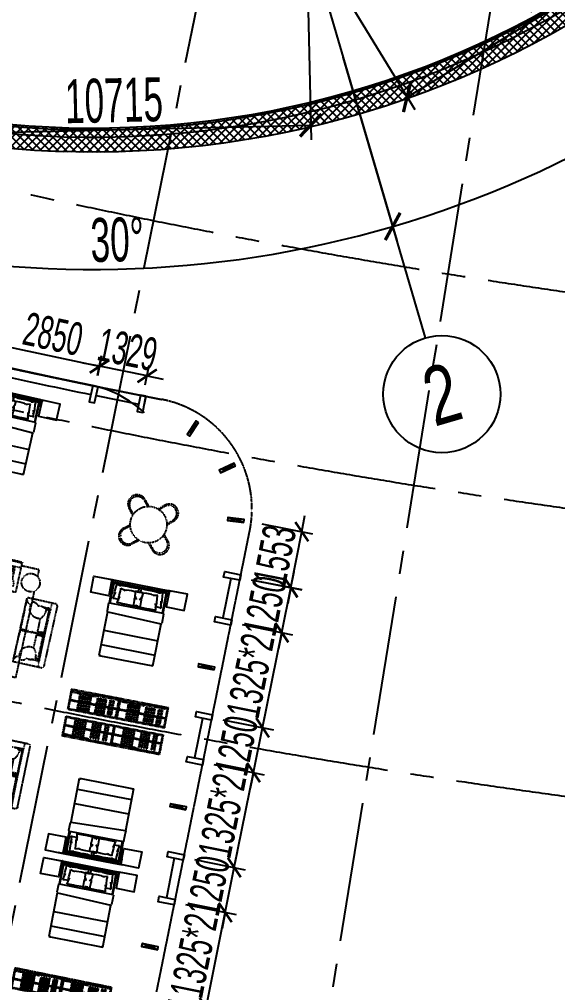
# Model space of a CAD drawing. Extents: x -668578 to 2331563, y -1202445 to 1620273.
# Drawn here: x 1114936 to 1129638, y 66347 to 92729 of the extents above; entities that cross this region are included whole.
import ezdxf
from ezdxf.enums import TextEntityAlignment as Align

# ---------------------------------------------------------------- set-up
doc = ezdxf.new("R2010")
doc.units = 0
for name, pattern in [('CENTER2', [28.575, 19.05, -3.175, 3.175, -3.175]), ('DASH', [0.35, 0.25, -0.1]), ('XREF-ID.B3$0$DASH', [0.35, 0.25, -0.1])]:
    doc.linetypes.add(name, pattern=pattern)
doc.layers.get('0').update_dxf_attribs({"color": 8})
doc.layers.get('Defpoints').update_dxf_attribs({"color": 8})
for name, color, linetype in [('#填充层', 8, 'Continuous'), ('#幕墙线-平面', 8, 'Continuous'), ('#标注', 8, 'Continuous'), ('#轴线', 8, 'CENTER2'), ('A-AL', 8, 'Continuous'), ('A-WIND-FRAM', 8, 'Continuous'), ('外轮廓', 8, 'Continuous')]:
    doc.layers.add(name, color=color, linetype=linetype)
doc.layers.add('Def point', color=8, linetype='Continuous', plot=False)
doc.styles.add('JHZX', font='jrs.shx', dxfattribs={"width": 0.6, "bigfont": 'jhz.shx'})
doc.dimstyles.new('JZBZ-300', dxfattribs={"dimscale": 300, "dimtxt": 3, "dimasz": 1.5, "dimexe": 1, "dimexo": 1, "dimgap": 0.5, "dimtad": 1, "dimdec": 0, "dimdsep": 46, "dimtxsty": 'JHZX', "dimblk1": 'ARCHTICK', "dimblk2": 'ARCHTICK', "dimsah": 1, "dimcen": 0, "dimclrd": 1, "dimclre": 1, "dimclrt": 2, "dimazin": 2, "dimtfac": 1, "dimtdec": 0, "dimtix": 1, "dimtmove": 0, "dimatfit": 3, "dimfxl": 0, "dimtolj": 1, "dimlwd": -1, "dimlwe": -1, "dimarcsym": 0})
doc.dimstyles.new('JZBZ-400', dxfattribs={"dimscale": 400, "dimtxt": 3, "dimasz": 1.5, "dimexe": 1, "dimexo": 1, "dimgap": 0.5, "dimtad": 1, "dimdec": 0, "dimdsep": 46, "dimtxsty": 'JHZX', "dimblk1": 'ARCHTICK', "dimblk2": 'ARCHTICK', "dimsah": 1, "dimcen": 0, "dimclrd": 1, "dimclre": 1, "dimclrt": 2, "dimazin": 2, "dimtfac": 1, "dimtdec": 0, "dimtix": 1, "dimtmove": 0, "dimatfit": 3, "dimfxl": 0, "dimtolj": 1, "dimlwd": -1, "dimlwe": -1, "dimarcsym": 0})

# ---------------------------------------------------------------- blocks, each defined once
blk = doc.blocks.new('_ARCHTICK')
at = {"color": 0, "linetype": 'ByBlock', "const_width": 0.15}
blk.add_lwpolyline([(-0.5, -0.5), (0.5, 0.5)], dxfattribs=at)
blk = doc.blocks.new('*D2939')
at = {"layer": '#标注', "ltscale": 300, "transparency": 16777216}
for p, q in [((-1773, -1481), (-9342, -7863)), ((165914, -92056), (164727, -101884))]:
    blk.add_line(p, q, dxfattribs=at)
blk.add_arc((197092, 166179), 269610, 220.13382, 263.11563, dxfattribs=at)
at = {"layer": 'Defpoints', "color": 0, "ltscale": 300, "transparency": 16777216}
for p in [(197092, 166179), (-1467, -1224), (40380, -53208), (165962, -91659)]:
    blk.add_point(p, dxfattribs=at)
at = {"layer": '#标注', "ltscale": 300, "transparency": 16777216, "xscale": 600, "yscale": 600, "zscale": 600}
for p, rotation in [((-9036, -7605), 130.1338192809485), ((164775, -101487), 353.1156299250187)]:
    blk.add_blockref('_ARCHTICK', p, dxfattribs=dict(at, rotation=rotation))
at = {"layer": '#标注', "ltscale": 300, "transparency": 16777216, "insert": (69342, -70334), "char_height": 1200, "attachment_point": 5, "rotation": 331.6247, "style": 'JHZX'}
blk.add_mtext('\\A1;42.98°', dxfattribs=at)
blk = doc.blocks.new('*U2924')
at = {"linetype": 'ByBlock'}
blk.add_line((0, -20), (0, 0), dxfattribs=at)
blk.add_circle((0, -24), 4, dxfattribs=at)
at = {"color": 253, "linetype": 'ByBlock', "style": 'JHZX', "width": 0.75}
blk.add_attdef('AXES', text='', height=4, dxfattribs=at).set_placement((0, -24), align=Align.MIDDLE_CENTER)
blk = doc.blocks.new('*D2977')
at = {"layer": '#标注', "ltscale": 300, "transparency": 16777216}
for p, q in [((160688, -30028), (162797, -37226)), ((149303, -30292), (147530, -37580))]:
    blk.add_line(p, q, dxfattribs=at)
blk.add_arc((154503, -8916), 29100, 256.329, 286.329, dxfattribs=at)
at = {"layer": 'Defpoints', "color": 0, "ltscale": 300, "transparency": 16777216}
for p in [(154503, -8916), (160576, -29644), (149398, -29904), (152639, -37956)]:
    blk.add_point(p, dxfattribs=at)
at = {"layer": '#标注', "ltscale": 300, "transparency": 16777216, "xscale": 600, "yscale": 600, "zscale": 600}
for p, rotation in [((162684, -36842), 16.32902802312792), ((147625, -37191), 166.3290280231299)]:
    blk.add_blockref('_ARCHTICK', p, dxfattribs=dict(at, rotation=rotation))
at = {"layer": '#标注', "ltscale": 300, "transparency": 16777216, "insert": (155159, -37208), "char_height": 1200, "attachment_point": 5, "rotation": 1.329, "style": 'JHZX'}
blk.add_mtext('\\A1;30°', dxfattribs=at)
blk = doc.blocks.new('*D2978')
at = {"layer": '#标注', "ltscale": 300, "transparency": 16777216}
for p, q in [((170416, -24107), (175840, -29286)), ((160688, -30028), (162797, -37226))]:
    blk.add_line(p, q, dxfattribs=at)
blk.add_arc((154503, -8916), 29100, 286.329, 316.329, dxfattribs=at)
at = {"layer": 'Defpoints', "color": 0, "ltscale": 300, "transparency": 16777216}
for p in [(154503, -8916), (170126, -23831), (160576, -29644), (167409, -34997)]:
    blk.add_point(p, dxfattribs=at)
at = {"layer": '#标注', "ltscale": 300, "transparency": 16777216, "xscale": 600, "yscale": 600, "zscale": 600}
for p, rotation in [((175551, -29010), 46.32902802312653), ((162684, -36842), 196.3290280231278)]:
    blk.add_blockref('_ARCHTICK', p, dxfattribs=dict(at, rotation=rotation))
at = {"layer": '#标注', "ltscale": 300, "transparency": 16777216, "insert": (169217, -33089), "char_height": 1200, "attachment_point": 5, "rotation": 31.329, "style": 'JHZX'}
blk.add_mtext('\\A1;30°', dxfattribs=at)
blk = doc.blocks.new('*D2985')
at = {"layer": '#标注', "ltscale": 300, "transparency": 16777216}
for p, q in [((160332, -29180), (160455, -34476)), ((149620, -29429), (149742, -34724)), ((149733, -34325), (160445, -34076))]:
    blk.add_line(p, q, dxfattribs=at)
at = {"layer": 'Defpoints', "color": 0, "ltscale": 300, "transparency": 16777216}
for p in [(160322, -28781), (149610, -29029), (160445, -34076)]:
    blk.add_point(p, dxfattribs=at)
at = {"layer": '#标注', "ltscale": 300, "transparency": 16777216, "xscale": 600, "yscale": 600, "zscale": 600}
for p, rotation in [((160445, -34076), 1.329028023136696), ((149733, -34325), 181.3290280231367)]:
    blk.add_blockref('_ARCHTICK', p, dxfattribs=dict(at, rotation=rotation))
at = {"layer": '#标注', "ltscale": 300, "transparency": 16777216, "insert": (155071, -33401), "char_height": 1200, "attachment_point": 5, "rotation": 1.329, "style": 'JHZX'}
blk.add_mtext('\\A1;10715', dxfattribs=at)
blk = doc.blocks.new('*D2989')
at = {"layer": '#标注', "ltscale": 300, "transparency": 16777216}
for p, q in [((169683, -23551), (172437, -28076)), ((163077, -33305), (172229, -27734)), ((160530, -29122), (163285, -33647))]:
    blk.add_line(p, q, dxfattribs=at)
at = {"layer": 'Defpoints', "color": 0, "ltscale": 300, "transparency": 16777216}
for p in [(169475, -23209), (172229, -27734), (160322, -28781)]:
    blk.add_point(p, dxfattribs=at)
at = {"layer": '#标注', "ltscale": 300, "transparency": 16777216, "xscale": 600, "yscale": 600, "zscale": 600}
for p, rotation in [((172229, -27734), 31.32902802313587), ((163077, -33305), 211.3290280231358)]:
    blk.add_blockref('_ARCHTICK', p, dxfattribs=dict(at, rotation=rotation))
at = {"layer": '#标注', "ltscale": 300, "transparency": 16777216, "insert": (167237, -29836), "char_height": 1200, "attachment_point": 5, "rotation": 31.329, "style": 'JHZX'}
blk.add_mtext('\\A1;10715', dxfattribs=at)
blk = doc.blocks.new('rgewg1500')
at = {"ltscale": 0.3}
for p, q in [((0, -2250), (0, -450)), ((150, -500), (20, -500)), ((100, -550), (100, -500)), ((150, -550), (150, -500)), ((0, -2100), (0, -550)), ((0, -550), (50, -550)), ((634, -550), (50, -550)), ((50, -2030), (50, -570)), ((70, -550), (150, -550)), ((75, -625), (75, -600)), ((114, -656), (87, -656)), ((87, -656), (108, -729)), ((108, -729), (107, -814)), ((108, -729), (123, -777)), ((172, -656), (114, -656)), ((297, -642), (172, -656)), ((210, -789), (183, -789)), ((183, -789), (204, -862)), ((268, -789), (210, -789)), ((393, -775), (268, -789)), ((341, -642), (297, -642)), ((407, -646), (318, -669)), ((429, -651), (341, -642)), ((437, -775), (393, -775)), ((445, -639), (407, -646)), ((503, -779), (414, -802)), ((525, -784), (437, -775)), ((505, -628), (445, -639)), ((495, -673), (505, -628)), ((496, -781), (495, -673)), ((541, -772), (503, -779)), ((601, -761), (541, -772)), ((591, -806), (601, -761)), ((633, -2045), (633, -555)), ((653, -535), (913, -535)), ((883, -2045), (933, -555)), ((2100, -550), (933, -550)), ((1400, -2050), (1400, -550)), ((1800, -2050), (1800, -550)), ((2100, -2050), (2100, -550)), ((99, -945), (94, -953)), ((94, -953), (101, -1054)), ((107, -814), (99, -945)), ((101, -1054), (102, -1154)), ((195, -953), (190, -1086)), ((203, -947), (195, -953)), ((204, -862), (203, -947)), ((204, -862), (219, -910)), ((593, -946), (591, -806)), ((592, -1148), (595, -973)), ((595, -973), (593, -946)), ((92, -1211), (89, -1272)), ((89, -1272), (198, -1265)), ((102, -1154), (92, -1211)), ((185, -1195), (314, -1203)), ((188, -1256), (185, -1195)), ((198, -1313), (188, -1256)), ((198, -1287), (188, -1344)), ((190, -1086), (198, -1187)), ((198, -1187), (198, -1287)), ((198, -1413), (198, -1313)), ((314, -1203), (354, -1226)), ((335, -1215), (407, -1203)), ((354, -1226), (392, -1249)), ((392, -1249), (403, -1258)), ((407, -1203), (442, -1206)), ((442, -1206), (553, -1209)), ((553, -1209), (595, -1210)), ((567, -1279), (558, -1266)), ((582, -1278), (567, -1321)), ((582, -1322), (567, -1279)), ((596, -1236), (582, -1278)), ((587, -1344), (592, -1148)), ((587, -1256), (592, -1452)), ((595, -1210), (609, -1210)), ((609, -1210), (596, -1236)), ((89, -1328), (198, -1335)), ((92, -1389), (89, -1328)), ((102, -1446), (92, -1389)), ((94, -1647), (101, -1546)), ((101, -1546), (102, -1446)), ((188, -1344), (185, -1405)), ((185, -1405), (314, -1397)), ((190, -1514), (198, -1413)), ((195, -1647), (190, -1514)), ((314, -1397), (354, -1374)), ((335, -1385), (407, -1397)), ((354, -1374), (392, -1351)), ((392, -1351), (403, -1342)), ((407, -1397), (442, -1394)), ((442, -1394), (553, -1391)), ((553, -1391), (595, -1390)), ((567, -1321), (558, -1334)), ((596, -1364), (582, -1322)), ((592, -1452), (595, -1627)), ((595, -1390), (609, -1390)), ((609, -1390), (596, -1364)), ((99, -1655), (94, -1647)), ((107, -1786), (99, -1655)), ((108, -1871), (107, -1786)), ((108, -1871), (123, -1823)), ((183, -1811), (204, -1738)), ((210, -1811), (183, -1811)), ((203, -1653), (195, -1647)), ((204, -1738), (203, -1653)), ((204, -1738), (219, -1690)), ((268, -1811), (210, -1811)), ((393, -1825), (268, -1811)), ((437, -1825), (393, -1825)), ((503, -1821), (414, -1798)), ((525, -1816), (437, -1825)), ((496, -1819), (495, -1927)), ((541, -1828), (503, -1821)), ((601, -1839), (541, -1828)), ((593, -1654), (591, -1794)), ((591, -1794), (601, -1839)), ((595, -1627), (593, -1654)), ((0, -2100), (50, -2100)), ((20, -2100), (150, -2100)), ((50, -2050), (634, -2050)), ((50, -2050), (50, -2050)), ((150, -2050), (70, -2050)), ((75, -2025), (75, -1975)), ((87, -1944), (108, -1871)), ((114, -1944), (87, -1944)), ((100, -2100), (100, -2050)), ((172, -1944), (114, -1944)), ((150, -2100), (150, -2050)), ((297, -1958), (172, -1944)), ((341, -1958), (297, -1958)), ((407, -1954), (318, -1931)), ((429, -1949), (341, -1958)), ((445, -1961), (407, -1954)), ((505, -1972), (445, -1961)), ((495, -1927), (505, -1972)), ((653, -2065), (863, -2065)), ((883, -2050), (2100, -2050))]:
    blk.add_line(p, q, dxfattribs=at)
for points in [[(0, -500), (450, -500), (450, 0), (0, 0)], [(0, -2100), (450, -2100), (450, -2600), (0, -2600)]]:
    blk.add_lwpolyline(points, close=True, dxfattribs=at)
blk.add_lwpolyline([(50, -2100), (50, -550)], dxfattribs=at)
blk.add_lwpolyline([(633, -2025), (125, -2025, -0.414214), (75, -1975), (75, -625, -0.414214), (125, -575), (633, -575)], format="xyb", dxfattribs=at)
for centre, radius, start, end in [((20, -520), 20, 90, 180), ((70, -570), 20, 90, 180), ((50, -600), 25, 0, 90), ((653, -555), 20, 90, 180), ((913, -555), 20, 0, 90), ((2050, -600), 50, 0, 90), ((20, -2080), 20, 180, 270), ((50, -2025), 25, 270, 0), ((70, -2030), 20, 180, 270), ((653, -2045), 20, 180, 270), ((863, -2045), 20, 270, 0), ((2050, -2000), 50, 270, 0)]:
    blk.add_arc(centre, radius, start, end, dxfattribs=at)
blk = doc.blocks.new('Swcwrv4tv')
at = {"linetype": 'XREF-ID.B3$0$DASH', "ltscale": 0.3}
for p, q in [((20, -240), (1330, -240)), ((20, -250), (1330, -250)), ((20, -260), (1330, -260))]:
    blk.add_line(p, q, dxfattribs=at)
for points in [[(0, 0), (0, -550), (1350, -550), (1350, 0)], [(20, -20), (20, -550), (1330, -550), (1330, -20)], [(149, -460), (149, -40), (179, -40), (179, -460)], [(219, -460), (219, -40), (249, -40), (249, -460)], [(359, -460), (359, -40), (389, -40), (389, -460)], [(429, -460), (429, -40), (459, -40), (459, -460)], [(499, -460), (499, -40), (529, -40), (529, -460)], [(569, -460), (569, -40), (599, -40), (599, -460)], [(779, -460), (779, -40), (809, -40), (809, -460)], [(849, -460), (849, -40), (879, -40), (879, -460)], [(919, -460), (919, -40), (949, -40), (949, -460)], [(989, -460), (989, -40), (1019, -40), (1019, -460)], [(1059, -460), (1059, -40), (1089, -40), (1089, -460)], [(20, -540), (700, -540), (700, -510), (20, -510)], [(1330, -480), (650, -480), (650, -510), (1330, -510)]]:
    blk.add_lwpolyline(points, close=True, dxfattribs=at)
blk = doc.blocks.new('hbtytbbyt')
at = {"linetype": 'XREF-ID.B3$0$DASH', "ltscale": 0.3}
for p, q in [((0, 0), (-1, -156)), ((500, -2), (0, 0)), ((2800, 23), (2300, 25)), ((2799, -170), (2800, 23)), ((-3, -556), (3, -2666)), ((2801, -2987), (2797, -570)), ((-28, -2696), (187, -2483)), ((-28, -2696), (187, -2483)), ((232, -2529), (14, -2744)), ((217, -2483), (232, -2499)), ((232, -2529), (254, -2506)), ((621, -2846), (284, -2506)), ((596, -2901), (621, -2876)), ((1413, -2764), (1414, -3564)), ((586, -2913), (374, -3130)), ((421, -3173), (632, -2957)), ((609, -2977), (2801, -2987)), ((632, -2927), (617, -2912)), ((664, -3312), (664, -3562)), ((2114, -3260), (714, -3262)), ((2164, -3560), (2164, -3310)), ((664, -3562), (2164, -3560)), ((1879, -3490), (949, -3492)), ((949, -3492), (949, -3532)), ((949, -3532), (1879, -3530)), ((1019, -3561), (988, -3532)), ((1019, -3561), (1809, -3561)), ((1809, -3561), (1840, -3530)), ((1879, -3530), (1879, -3490))]:
    blk.add_line(p, q, dxfattribs=at)
for points in [[(497, -709), (500, 91, -0.414214), (551, 141), (2251, 133, -0.414214), (2300, 83), (2297, -717), (497, -709)], [(512, -10, 0.04282), (663, -21, 0.011569), (2165, -28, 0.03839), (2288, -18, -0.07976)], [(685, -342, 0.244175), (588, -541, 0.235398), (872, -556, 0.288726), (984, -232, 0.178897), (722, -122, 0.232884), (667, -388, 0.787595)], [(2111, -349, -0.244175), (2207, -549, -0.235398), (1922, -561, -0.288726), (1814, -236, -0.178897), (2077, -128, -0.232884), (2129, -395, -0.787595)], [(658, -571, -0.417143), (587, -695, -0.101164), (541, -709, -0.043149), (855, -707), (1245, -708, 0.025766), (1346, -706, 0.392553), (1386, -659, -0.019082), (1393, -341, 0.002059), (1394, -333)], [(2136, -578, 0.417143), (2206, -703, 0.101164), (2252, -717, 0.043149), (1939, -712), (1548, -709, -0.025766), (1447, -707, -0.392553), (1407, -660, 0.019082), (1404, -341, -0.002059), (1403, -333)], [(2640, -782), (3440, -786, -0.414214), (3490, -836), (3481, -2536, -0.414214), (3431, -2586), (2631, -2582), (2640, -782)], [(2778, -944, -0.417143), (2653, -873, -0.101164), (2640, -827, -0.043149), (2642, -1140), (2641, -1530, 0.025766), (2642, -1631, 0.392553), (2689, -1671, -0.019082), (3008, -1678, 0.002059), (3016, -1679)], [(3006, -971, 0.244175), (2808, -873, 0.235398), (2793, -1157, 0.288726), (3117, -1269, 0.178897), (3227, -1007, 0.232884), (2960, -952, 0.787595)], [(3339, -797, 0.04282), (3328, -948, 0.011569), (3321, -2450, 0.03839), (3331, -2573, -0.07976)], [(2771, -2421, 0.417143), (2646, -2491, 0.101164), (2631, -2537, 0.043149), (2637, -2224), (2640, -1833, -0.025766), (2642, -1732, -0.392553), (2689, -1693, 0.019082), (3008, -1689, -0.002059), (3016, -1688)], [(3000, -2396, -0.244175), (2800, -2492, -0.235398), (2788, -2208, -0.288726), (3113, -2099, -0.178897), (3220, -2362, -0.232884), (2953, -2414, -0.787595)]]:
    blk.add_lwpolyline(points, format="xyb", dxfattribs=at)
for centre, radius in [((148, -357), 250), ((2648, -369), 250), ((1408, -1456), 400)]:
    blk.add_circle(centre, radius, dxfattribs=at)
for centre, radius, start, end in [((1714, -151), 281, 79.2112, 103.5049), ((2052, 5560), 5444, 266.9093, 271.0203), ((2101, 2278), 2161, 271.2721, 275.6791), ((2316, 123), 4.64, 285.4742, 98.7227), ((517, -78), 149, 357.8033, 22.264), ((-22829, 19), 23495, 359.3605, 359.7302), ((713, -84), 47.9, 108.6421, 189.4408), ((699, -34), 4.64, 80.7268, 253.9753), ((934, 2118), 2161, 263.7705, 268.1774), ((1015, 5400), 5444, 268.4293, 272.5402), ((1298, -314), 281, 75.9447, 100.2384), ((1351, -87), 47.9, 350.0087, 70.8074), ((5685, -425), 4300, 175.6093, 176.6072), ((199, -259), 1198, 356.4967, 4.2696), ((1449, -88), 47.9, 108.6421, 189.4408), ((-2889, -384), 4300, 2.8423, 3.8402), ((2599, -271), 1198, 175.1799, 182.9528), ((2086, -91), 47.9, 350.0087, 70.8074), ((25629, -214), 23495, 179.7194, 180.089), ((-22829, 19), 23495, 359.0553, 359.0736), ((25629, -214), 23495, 180.3759, 180.3943), ((-22829, 19), 23495, 358.5622, 358.564), ((25629, -214), 23495, 180.8856, 180.8873), ((3367, 22544), 23495, 268.5622, 268.564), ((3367, 22544), 23495, 269.0553, 269.0736), ((3367, 22544), 23495, 269.3605, 269.7302), ((3265, -998), 47.9, 18.6421, 99.4408), ((3270, -802), 149, 267.8033, 292.264), ((5467, -1219), 2161, 173.7705, 178.1774), ((3314, -984), 4.64, 350.7268, 163.9753), ((8749, -1300), 5444, 178.4293, 182.5402), ((3034, -1583), 281, 345.9447, 10.2384), ((3089, -484), 1198, 266.4967, 274.2696), ((3078, -2884), 1198, 85.1799, 92.9528), ((2924, -5971), 4300, 85.6093, 86.6072), ((2965, 2604), 4300, 272.8423, 273.8402), ((3261, -1636), 47.9, 260.0087, 340.8074), ((3261, -1734), 47.9, 18.6421, 99.4408), ((8745, -2122), 5444, 176.9093, 181.0203), ((3033, -1784), 281, 349.2112, 13.5049), ((5462, -2171), 2161, 181.2721, 185.6791), ((202, -2498), 21.2, 44.7248, 134.7248), ((217, -2514), 21.2, 314.7248, 44.7248), ((269, -2521), 21.2, 44.7248, 134.7248), ((3135, -25914), 23495, 90.8856, 90.8873), ((3135, -25914), 23495, 90.3759, 90.3943), ((3135, -25914), 23495, 89.7194, 90.089), ((3258, -2371), 47.9, 260.0087, 340.8074), ((3262, -2568), 149, 67.1855, 91.6463), ((3308, -2386), 4.64, 195.4742, 8.7227), ((226, -2901), 326, 140.6816, 308.5033), ((226, -2900), 263, 143.6484, 306.2631), ((269, -2858), 292, 168.2618, 281.1878), ((613, -2914), 21.2, 44.7248, 134.7248), ((606, -2861), 21.2, 314.7248, 44.7248), ((617, -2942), 21.2, 315.7354, 45.7354), ((714, -3312), 50, 90.0701, 180.0701), ((2114, -3310), 50, 0.0701, 90.0701)]:
    blk.add_arc(centre, radius, start, end, dxfattribs=at)
for points, knots in [([(2308, 100), (2207, 102), (2015, 105), (1797, 105), (1679, 105), (1652, 105)], [0, 0, 0, 0, 302.434168, 574.75593, 655.176, 655.176, 655.176, 655.176]), ([(707, -57), (808, -56), (999, -55), (1218, -57), (1335, -58), (1362, -59)], [0, 0, 0, 0, 302.434168, 574.75593, 655.176, 655.176, 655.176, 655.176]), ([(712, -51), (711, -78), (711, -107), (711, -135), (711, -137)], [0, 0, 0, 0, 81.223458, 85.934134, 85.934134, 85.934134, 85.934134]), ([(986, -241), (1000, -241), (1114, -243), (1140, -239), (1334, -241), (1360, -241)], [281.623434, 281.623434, 281.623434, 281.623434, 324.409835, 826.166979, 905.174903, 905.174903, 905.174903, 905.174903]), ([(1348, -55), (1349, -83), (1351, -134), (1348, -198), (1345, -234), (1345, -246)], [0, 0, 0, 0, 82.269455, 153.955563, 191.385536, 191.385536, 191.385536, 191.385536]), ([(1359, -55), (1359, -82), (1359, -134), (1359, -197), (1356, -234), (1355, -246)], [0, 0, 0, 0, 81.223458, 153.900336, 191.33031, 191.33031, 191.33031, 191.33031]), ([(1812, -245), (1798, -245), (1684, -246), (1658, -242), (1464, -241), (1438, -241)], [281.623434, 281.623434, 281.623434, 281.623434, 324.409835, 826.166979, 905.174903, 905.174903, 905.174903, 905.174903]), ([(1441, -56), (1441, -83), (1440, -134), (1439, -198), (1442, -234), (1442, -247)], [0, 0, 0, 0, 81.223458, 153.900336, 191.33031, 191.33031, 191.33031, 191.33031]), ([(1452, -56), (1450, -83), (1448, -134), (1450, -198), (1452, -234), (1453, -247)], [0, 0, 0, 0, 82.269455, 153.955563, 191.385536, 191.385536, 191.385536, 191.385536]), ([(2088, -57), (2088, -85), (2088, -113), (2088, -142), (2088, -143)], [0, 0, 0, 0, 81.223458, 85.934134, 85.934134, 85.934134, 85.934134]), ([(3298, -997), (3271, -997), (3242, -996), (3213, -996), (3212, -996)], [0, 0, 0, 0, 81.223458, 85.934134, 85.934134, 85.934134, 85.934134]), ([(3292, -992), (3293, -1093), (3294, -1285), (3291, -1503), (3290, -1621), (3290, -1647)], [0, 0, 0, 0, 302.434168, 574.75593, 655.176, 655.176, 655.176, 655.176]), ([(3108, -1271), (3108, -1285), (3106, -1399), (3109, -1425), (3108, -1619), (3108, -1645)], [281.623434, 281.623434, 281.623434, 281.623434, 324.409835, 826.166979, 905.174903, 905.174903, 905.174903, 905.174903]), ([(3294, -1633), (3266, -1634), (3215, -1636), (3151, -1633), (3115, -1631), (3102, -1630)], [0, 0, 0, 0, 82.269455, 153.955563, 191.385536, 191.385536, 191.385536, 191.385536]), ([(3293, -1644), (3266, -1644), (3215, -1644), (3151, -1644), (3115, -1641), (3102, -1640)], [0, 0, 0, 0, 81.223458, 153.900336, 191.33031, 191.33031, 191.33031, 191.33031]), ([(3293, -1726), (3266, -1726), (3215, -1725), (3151, -1724), (3114, -1727), (3102, -1728)], [0, 0, 0, 0, 81.223458, 153.900336, 191.33031, 191.33031, 191.33031, 191.33031]), ([(3293, -1737), (3266, -1736), (3214, -1733), (3151, -1735), (3114, -1738), (3102, -1738)], [0, 0, 0, 0, 82.269455, 153.955563, 191.385536, 191.385536, 191.385536, 191.385536]), ([(3104, -2097), (3104, -2083), (3103, -1969), (3107, -1943), (3108, -1749), (3108, -1723)], [281.623434, 281.623434, 281.623434, 281.623434, 324.409835, 826.166979, 905.174903, 905.174903, 905.174903, 905.174903]), ([(3285, -2378), (3287, -2277), (3290, -2085), (3290, -1867), (3290, -1749), (3290, -1722)], [0, 0, 0, 0, 302.434168, 574.75593, 655.176, 655.176, 655.176, 655.176]), ([(3291, -2373), (3264, -2373), (3235, -2373), (3207, -2373), (3205, -2373)], [0, 0, 0, 0, 81.223458, 85.934134, 85.934134, 85.934134, 85.934134])]:
    blk.add_open_spline(points, degree=3, knots=knots, dxfattribs=at)
for points in [[(722, -51), (721, -75), (720, -100), (720, -124)], [(2077, -57), (2078, -82), (2079, -106), (2079, -130)], [(3298, -1008), (3273, -1007), (3249, -1005), (3225, -1005)], [(3291, -2362), (3267, -2363), (3243, -2364), (3218, -2364)]]:
    blk.add_open_spline(points, degree=3, dxfattribs=at)
blk = doc.blocks.new('tdrtrgebe')
blk.add_line((43, -286), (1148, -724))
for points in [[(0, 0), (-170, -417), (-31, -473), (139, -57)], [(1235, -490), (1074, -911), (1214, -964), (1375, -544)]]:
    blk.add_lwpolyline(points, close=True)
blk = doc.blocks.new('frgtegg')
blk.add_line((183, -171), (934, 633))
for points in [[(854, 913), (1183, 606), (1080, 496), (751, 804)], [(0, 0), (329, -307), (226, -417), (-102, -110)]]:
    blk.add_lwpolyline(points, close=True)
blk = doc.blocks.new('rbbnynytnyt')
for p, q in [((0, 0), (80, -450)), ((80, 0), (0, -450))]:
    blk.add_line(p, q)
blk.add_lwpolyline([(0, 0), (80, 0), (80, -450), (0, -450)], close=True)
blk = doc.blocks.new('*D2371')
at = {"layer": '#标注', "color": 1, "ltscale": 300, "transparency": 16777216}
for p, q in [((1119475, 68540), (1120855, 68262)), ((1120037, 65722), (1120561, 68321)), ((1118951, 65941), (1120331, 65663))]:
    blk.add_line(p, q, dxfattribs=at)
at = {"layer": 'Defpoints', "color": 0, "ltscale": 300, "transparency": 16777216}
for p in [(1119181, 68600), (1120561, 68321), (1118657, 66001)]:
    blk.add_point(p, dxfattribs=at)
at = {"layer": '#标注', "color": 1, "ltscale": 300, "transparency": 16777216, "xscale": 450, "yscale": 450, "zscale": 450}
for p, rotation in [((1120561, 68321), 78.59122888465609), ((1120037, 65722), 258.5912288846561)]:
    blk.add_blockref('_ARCHTICK', p, dxfattribs=dict(at, rotation=rotation))
at = {"layer": '#标注', "color": 2, "ltscale": 300, "transparency": 16777216, "insert": (1119711, 67141), "char_height": 900, "attachment_point": 5, "rotation": 78.5912, "style": 'JHZX'}
blk.add_mtext('\\A1;1325*2', dxfattribs=at)
blk = doc.blocks.new('*D2372')
at = {"layer": '#标注', "color": 1, "ltscale": 300, "transparency": 16777216}
for p, q in [((1120247, 72364), (1121627, 72085)), ((1120808, 69547), (1121333, 72145)), ((1119723, 69766), (1121102, 69488))]:
    blk.add_line(p, q, dxfattribs=at)
at = {"layer": 'Defpoints', "color": 0, "ltscale": 300, "transparency": 16777216}
for p in [(1119953, 72423), (1121333, 72145), (1119429, 69825)]:
    blk.add_point(p, dxfattribs=at)
at = {"layer": '#标注', "color": 1, "ltscale": 300, "transparency": 16777216, "xscale": 450, "yscale": 450, "zscale": 450}
for p, rotation in [((1121333, 72145), 78.59122888465609), ((1120808, 69547), 258.5912288846561)]:
    blk.add_blockref('_ARCHTICK', p, dxfattribs=dict(at, rotation=rotation))
at = {"layer": '#标注', "color": 2, "ltscale": 300, "transparency": 16777216, "insert": (1120482, 70965), "char_height": 900, "attachment_point": 5, "rotation": 78.5912, "style": 'JHZX'}
blk.add_mtext('\\A1;1325*2', dxfattribs=at)
blk = doc.blocks.new('*D2373')
at = {"layer": '#标注', "color": 1, "ltscale": 300, "transparency": 16777216}
for p, q in [((1121019, 76187), (1122398, 75909)), ((1121580, 73370), (1122104, 75968)), ((1120494, 73589), (1121874, 73311))]:
    blk.add_line(p, q, dxfattribs=at)
at = {"layer": 'Defpoints', "color": 0, "ltscale": 300, "transparency": 16777216}
for p in [(1120724, 76247), (1122104, 75968), (1120200, 73649)]:
    blk.add_point(p, dxfattribs=at)
at = {"layer": '#标注', "color": 1, "ltscale": 300, "transparency": 16777216, "xscale": 450, "yscale": 450, "zscale": 450}
for p, rotation in [((1122104, 75968), 78.59122888465609), ((1121580, 73370), 258.5912288846561)]:
    blk.add_blockref('_ARCHTICK', p, dxfattribs=dict(at, rotation=rotation))
at = {"layer": '#标注', "color": 2, "ltscale": 300, "transparency": 16777216, "insert": (1121254, 74788), "char_height": 900, "attachment_point": 5, "rotation": 78.5912, "style": 'JHZX'}
blk.add_mtext('\\A1;1325*2', dxfattribs=at)
blk = doc.blocks.new('*D2374')
at = {"layer": '#标注', "color": 1, "ltscale": 300, "transparency": 16777216}
for p, q in [((1122651, 78727), (1122737, 79169)), ((1121563, 78939), (1122946, 78670)), ((1122355, 77203), (1122651, 78727)), ((1121266, 77415), (1122649, 77146)), ((1122355, 77203), (1122269, 76761))]:
    blk.add_line(p, q, dxfattribs=at)
at = {"layer": 'Defpoints', "color": 0, "ltscale": 300, "transparency": 16777216}
for p in [(1121268, 78997), (1122651, 78727), (1120972, 77472)]:
    blk.add_point(p, dxfattribs=at)
at = {"layer": '#标注', "color": 1, "ltscale": 300, "transparency": 16777216, "xscale": 450, "yscale": 450, "zscale": 450}
for p, rotation in [((1122651, 78727), 258.9835698386886), ((1122355, 77203), 78.98356983868857)]:
    blk.add_blockref('_ARCHTICK', p, dxfattribs=dict(at, rotation=rotation))
at = {"layer": '#标注', "color": 2, "ltscale": 300, "transparency": 16777216, "insert": (1121914, 78080), "char_height": 900, "attachment_point": 5, "rotation": 78.9836, "style": 'JHZX'}
blk.add_mtext('\\A1;1553', dxfattribs=at)
blk = doc.blocks.new('*D2377')
at = {"layer": '#标注', "color": 1, "ltscale": 300, "transparency": 16777216}
for p, q in [((1114288, 83589), (1114402, 84126)), ((1117128, 83241), (1114340, 83832)), ((1117076, 82998), (1117190, 83534))]:
    blk.add_line(p, q, dxfattribs=at)
at = {"layer": 'Defpoints', "color": 0, "ltscale": 300, "transparency": 16777216}
for p in [(1114340, 83832), (1114226, 83295), (1117014, 82704)]:
    blk.add_point(p, dxfattribs=at)
at = {"layer": '#标注', "color": 1, "ltscale": 300, "transparency": 16777216, "xscale": 450, "yscale": 450, "zscale": 450}
for p, rotation in [((1114340, 83832), 168.0279133378069), ((1117128, 83241), 348.0279133378069)]:
    blk.add_blockref('_ARCHTICK', p, dxfattribs=dict(at, rotation=rotation))
at = {"layer": '#标注', "color": 2, "ltscale": 300, "transparency": 16777216, "insert": (1115858, 84124), "char_height": 900, "attachment_point": 5, "rotation": 348.0279, "style": 'JHZX'}
blk.add_mtext('\\A1;2850', dxfattribs=at)
blk = doc.blocks.new('*D2402')
at = {"layer": '#标注', "color": 1, "ltscale": 300, "transparency": 16777216}
for p, q in [((1120808, 69547), (1120897, 69988)), ((1119723, 69766), (1121102, 69488)), ((1120561, 68321), (1120808, 69547)), ((1119475, 68540), (1120855, 68262)), ((1120561, 68321), (1120472, 67880))]:
    blk.add_line(p, q, dxfattribs=at)
at = {"layer": 'Defpoints', "color": 0, "ltscale": 300, "transparency": 16777216}
for p in [(1119429, 69825), (1120808, 69547), (1119181, 68600)]:
    blk.add_point(p, dxfattribs=at)
at = {"layer": '#标注', "color": 1, "ltscale": 300, "transparency": 16777216, "xscale": 450, "yscale": 450, "zscale": 450}
for p, rotation in [((1120808, 69547), 258.5912288868375), ((1120561, 68321), 78.59122888683748)]:
    blk.add_blockref('_ARCHTICK', p, dxfattribs=dict(at, rotation=rotation))
at = {"layer": '#标注', "color": 2, "ltscale": 300, "transparency": 16777216, "insert": (1120097, 69053), "char_height": 900, "attachment_point": 5, "rotation": 78.5912, "style": 'JHZX'}
blk.add_mtext('\\A1;1250', dxfattribs=at)
blk = doc.blocks.new('*D2403')
at = {"layer": '#标注', "color": 1, "ltscale": 300, "transparency": 16777216}
for p, q in [((1121580, 73370), (1121669, 73811)), ((1120494, 73589), (1121874, 73311)), ((1121333, 72145), (1121580, 73370)), ((1120247, 72364), (1121627, 72085)), ((1121333, 72145), (1121244, 71704))]:
    blk.add_line(p, q, dxfattribs=at)
at = {"layer": 'Defpoints', "color": 0, "ltscale": 300, "transparency": 16777216}
for p in [(1120200, 73649), (1121580, 73370), (1119953, 72423)]:
    blk.add_point(p, dxfattribs=at)
at = {"layer": '#标注', "color": 1, "ltscale": 300, "transparency": 16777216, "xscale": 450, "yscale": 450, "zscale": 450}
for p, rotation in [((1121580, 73370), 258.5912288868375), ((1121333, 72145), 78.59122888683748)]:
    blk.add_blockref('_ARCHTICK', p, dxfattribs=dict(at, rotation=rotation))
at = {"layer": '#标注', "color": 2, "ltscale": 300, "transparency": 16777216, "insert": (1120868, 72876), "char_height": 900, "attachment_point": 5, "rotation": 78.5912, "style": 'JHZX'}
blk.add_mtext('\\A1;1250', dxfattribs=at)
blk = doc.blocks.new('*D2404')
at = {"layer": '#标注', "color": 1, "ltscale": 300, "transparency": 16777216}
for p, q in [((1122355, 77193), (1122444, 77634)), ((1121266, 77413), (1122649, 77134)), ((1122107, 75968), (1122355, 77193)), ((1121019, 76187), (1122401, 75908)), ((1122107, 75968), (1122018, 75527))]:
    blk.add_line(p, q, dxfattribs=at)
at = {"layer": 'Defpoints', "color": 0, "ltscale": 300, "transparency": 16777216}
for p in [(1120972, 77472), (1122355, 77193), (1120724, 76247)]:
    blk.add_point(p, dxfattribs=at)
at = {"layer": '#标注', "color": 1, "ltscale": 300, "transparency": 16777216, "xscale": 450, "yscale": 450, "zscale": 450}
for p, rotation in [((1122355, 77193), 258.5912288868375), ((1122107, 75968), 78.59122888683748)]:
    blk.add_blockref('_ARCHTICK', p, dxfattribs=dict(at, rotation=rotation))
at = {"layer": '#标注', "color": 2, "ltscale": 300, "transparency": 16777216, "insert": (1121643, 76699), "char_height": 900, "attachment_point": 5, "rotation": 78.5912, "style": 'JHZX'}
blk.add_mtext('\\A1;1250', dxfattribs=at)
blk = doc.blocks.new('*D2405')
at = {"layer": '#标注', "color": 1, "ltscale": 300, "transparency": 16777216}
for p, q in [((1117073, 82998), (1117182, 83540)), ((1117123, 83246), (1116682, 83335)), ((1118426, 82984), (1117123, 83246)), ((1118376, 82736), (1118485, 83278)), ((1118426, 82984), (1118867, 82895))]:
    blk.add_line(p, q, dxfattribs=at)
at = {"layer": 'Defpoints', "color": 0, "ltscale": 300, "transparency": 16777216}
for p in [(1117123, 83246), (1117014, 82704), (1118317, 82442)]:
    blk.add_point(p, dxfattribs=at)
at = {"layer": '#标注', "color": 1, "ltscale": 300, "transparency": 16777216, "xscale": 450, "yscale": 450, "zscale": 450}
for p, rotation in [((1117123, 83246), 348.6127780923193), ((1118426, 82984), 168.6127780923193)]:
    blk.add_blockref('_ARCHTICK', p, dxfattribs=dict(at, rotation=rotation))
at = {"layer": '#标注', "color": 2, "ltscale": 300, "transparency": 16777216, "insert": (1117893, 83703), "char_height": 900, "attachment_point": 5, "rotation": 348.6128, "style": 'JHZX'}
blk.add_mtext('\\A1;1329', dxfattribs=at)
blk = doc.blocks.new('DSGDFG')
at = {"layer": '#标注', "ltscale": 300}
blk.add_arc((197092.2, 166179.2), 257800, 220.136073, 263.11563, dxfattribs=at)
at = {"layer": '#轴线', "ltscale": 200}
for p, q in [((145722.9, -88382.9), (159607.6, -19576.5)), ((155809.7, -90221), (166969.1, -20911.3))]:
    blk.add_line(p, q, dxfattribs=at)
for radius in [206950, 212800, 220600, 228400, 236200, 244000, 251800, 257800]:
    blk.add_arc((197092.2, 166179.2), radius, 218.438892, 265.140584, dxfattribs=at)
at = {"layer": '#标注', "linetype": 'ByBlock', "xscale": 400, "yscale": 400, "rotation": 16.32880782961037}
blk.add_blockref('*U2924', (161327.8, -32212), dxfattribs=at).add_auto_attribs({'AXES': '2'})
at = {"layer": '#标注', "ltscale": 300}
for base, center, p1, p2, picture, middle in [((40379.7, -53208.3), (197092.1, 166179.2), (-1467, -1223.5), (165961.7, -91658.5), '*D2939', (69341.6, -70334.5)), ((152639.4, -37955.9), (154502.6, -8915.6), (149397.5, -29903.6), (160575.5, -29644.3), '*D2977', (155159, -37207.9)), ((167409.2, -34996.8), (154502.6, -8915.6), (160575.5, -29644.3), (170126.3, -23830.7), '*D2978', (169217.3, -33089.3))]:
    dim = blk.add_angular_dim_3p(base=base, center=center, p1=p1, p2=p2, dimstyle='JZBZ-400', override={"dimclrd": 256, "dimclre": 256, "dimclrt": 256}, dxfattribs=at)
    dim.commit()
    dim.dimension.update_dxf_attribs({"geometry": picture, "text_midpoint": middle})
for p1, p2, picture, middle in [((160322.5, -28780.6), (169475.3, -23209.2), '*D2989', (167237.1, -29836.1)), ((149610.3, -29029.1), (160322.5, -28780.6), '*D2985', (155070.7, -33400.5))]:
    dim = blk.add_aligned_dim(p1=p1, p2=p2, distance=-5296.9, dimstyle='JZBZ-400', override={"dimclrd": 256, "dimclre": 256, "dimclrt": 256}, dxfattribs=at)
    dim.commit()
    dim.dimension.update_dxf_attribs({"geometry": picture, "text_midpoint": middle})
blk = doc.blocks.new('QWERTT')
at = {"layer": '#标注', "ltscale": 300}
for p1, p2, distance, picture, middle in [((1117013.8, 82704.2), (1114225.8, 83295.4), -548.7, '*D2377', (1115858.1, 84123.5)), ((1118316.8, 82441.8), (1117013.8, 82704.2), -552.7, '*D2405', (1117892.9, 83703)), ((1120971.7, 77472.2), (1121268.5, 78996.6), -1409, '*D2374', (1121914.2, 78079.8)), ((1120724.4, 76246.7), (1120971.7, 77472.2), -1410.7, '*D2404', (1121642.7, 76699.1)), ((1119952.9, 72423.2), (1120200.2, 73648.7), -1407.5, '*D2403', (1120868.1, 72876.2)), ((1119181.3, 68599.8), (1119428.6, 69825.3), -1407.5, '*D2402', (1120096.5, 69052.8))]:
    dim = blk.add_aligned_dim(p1=p1, p2=p2, distance=distance, dimstyle='JZBZ-300', dxfattribs=at)
    dim.commit()
    dim.dimension.update_dxf_attribs({"geometry": picture, "text_midpoint": middle})
for base, p1, p2, picture, middle in [((1122104.1, 75968.3), (1120200.2, 73648.7), (1120724.4, 76246.7), '*D2373', (1121253.8, 74788)), ((1121332.6, 72144.8), (1119428.6, 69825.3), (1119952.9, 72423.2), '*D2372', (1120482.3, 70964.5)), ((1120561, 68321.4), (1118656.9, 66000.8), (1119181.3, 68599.8), '*D2371', (1119710.6, 67140.6))]:
    dim = blk.add_linear_dim(base=base, p1=p1, p2=p2, angle=258.59123, text='1325*2', dimstyle='JZBZ-300', override={"dimtmove": 1}, dxfattribs=at)
    dim.commit()
    dim.dimension.update_dxf_attribs({"geometry": picture, "text_midpoint": middle})

msp = doc.modelspace()

# ---------------------------------------------------------------- hatches: boundary and pattern name
at = {"layer": '#填充层', "ltscale": 5}
h = msp.add_hatch(dxfattribs=at)
h.set_pattern_fill('ANTOTI', color=256, scale=100)
h.set_pattern_definition([(45, (1091945.93, 89165.7), (-112.2532, 112.2532), []), (135, (1091945.93, 89165.7), (-112.2532, -112.2532), [])])
edge = h.paths.add_edge_path()
edge.add_line((1091945.9, 108267.7), (1103353.9, 111609.9))
edge.add_arc((1116952.2, 114984.7), 14010.9, 193.93802, 353.15357)
edge.add_line((1130863.2, 113314.5), (1133675.6, 136608.4))
edge.add_line((1133675.6, 136608.4), (1145471.8, 135184.2))
edge.add_line((1145471.8, 135184.2), (1142659.4, 111890.5))
edge.add_arc((1116951.5, 114994.4), 25894.6, 195.05665, 353.11563, ccw=False)
edge = h.paths.add_edge_path(flags=16)
edge.add_line((1092746.4, 107824.9), (1102901.3, 110800))
edge.add_arc((1116952.2, 114984.7), 14660.9, 196.58494, 353.15357)
edge.add_line((1131508.6, 113237), (1134243, 135885.2))
edge.add_line((1134243, 135885.2), (1144748.5, 134616.8))
edge.add_line((1144748.5, 134616.8), (1142014, 111968.5))
edge.add_arc((1116951.5, 114994.4), 25244.6, 196.49925, 353.11563, ccw=False)

# ---------------------------------------------------------------- linework, layer by layer
at = {"layer": '#幕墙线-平面'}
for points in [[(1091945.9, 108267.7), (1103353.9, 111609.9, 0.8332835), (1130863.2, 113314.5), (1133675.6, 136608.4), (1145471.8, 135184.2), (1142659.4, 111890.5, -0.8247687)], [(1092746.4, 107824.9), (1102901.3, 110800, 0.8139004), (1131508.6, 113237), (1134243, 135885.2), (1144748.5, 134616.8), (1142014, 111968.5, -0.8142468)]]:
    msp.add_lwpolyline(points, format="xyb", close=True, dxfattribs=at)
at = {"layer": 'A-AL'}
msp.add_line((1118390.5, 82427.1), (1118348.1, 82206.1), dxfattribs=at)
msp.add_lwpolyline([(1118355.3, 81975.4, 0.1374564), (1116892.4, 82729.6, -0.1495092), (1008196, 142063.6, 0.4157146), (1003871.8, 142100.4), (971684.6, 110294.9, 0.412976), (971649.8, 105990.9, 0.1494419), (1106711.2, 32398.8, 0.3779271), (1110215.5, 34407.4)], format="xyb", dxfattribs=at)
at = {"layer": 'A-AL', "linetype": 'DASH'}
msp.add_lwpolyline([(1007464.8, 131779.9), (981168.2, 103658.7, 0.4125655), (981313.8, 99348.1, 0.1401637), (1109094.2, 33959.9, 0.4129138), (1112673.3, 36349.1), (1121228.6, 78745, 0.4158512), (1118825.4, 82341.4, -0.0570612), (1072922.5, 96920.6, 0.041227), (1069111, 98265, 0.0515723), (1064119.6, 99038.1), (1062567.6, 99116.7, -0.1166495), (1052200.4, 102130.1, -0.0581911), (1011774.8, 131925.5, 0.4145967)], format="xyb", close=True, dxfattribs=at)
at = {"layer": 'A-AL'}
msp.add_arc((1159541.1, 290089.3), 211950.1, 257.660734, 258.390621, dxfattribs=at)
at = {"layer": 'A-WIND-FRAM'}
for p in [(1119659.6, 81525.8), (1120592.8, 80452.4), (1120821.5, 79048.5)]:
    msp.add_point(p, dxfattribs=at)
at = {"layer": 'Def point', "linetype": 'XREF-ID.B3$0$DASH', "ltscale": 0.3}
for points in [[(1118030.5, 79183.8), (1117931.7, 79373.3, -0.9999435), (1118370.6, 79602.2), (1118461.9, 79427.1)], [(1118050.4, 79205.1), (1117956.1, 79386.1, -0.9039601), (1118346.2, 79589.5), (1118433.9, 79421.3)], [(1118975.6, 78913.8), (1119159.9, 79022.3, 0.9999435), (1118908.8, 79448.9), (1118738.6, 79348.7)], [(1118970.1, 78942.5), (1119146, 79046, 0.9039601), (1118922.7, 79425.2), (1118759.3, 79328.9)], [(1118201.4, 78484.4), (1118011.8, 78385.6, -0.9999435), (1117782.9, 78824.5), (1117958, 78915.8)], [(1118180, 78504.3), (1117999.1, 78409.9, -0.9039601), (1117795.7, 78800.1), (1117963.9, 78887.8)], [(1118459.4, 78410.5), (1118567.9, 78226.3, 0.9999435), (1118994.4, 78477.4), (1118894.2, 78647.6)], [(1118488, 78416), (1118591.6, 78240.2, 0.9039601), (1118970.7, 78463.4), (1118874.5, 78626.9)]]:
    msp.add_lwpolyline(points, format="xyb", dxfattribs=at)
msp.add_circle((1118465.6, 78919.5), 500, dxfattribs=at)
at = {"layer": '外轮廓', "color": 3}
for points in [[(1092436.7, 107994.7), (1103071.9, 111110.5, 0.8211037), (1131260.4, 113266.8), (1134024.8, 136163.3), (1145026.7, 134835), (1142262.2, 111938.5, -0.818344)], [(1092684.3, 107858.8), (1102935.1, 110862, 0.8153173), (1131458.9, 113243), (1134199.4, 135940.8), (1144804.2, 134660.4), (1142063.7, 111962.5, -0.8150714)]]:
    msp.add_lwpolyline(points, format="xyb", close=True, dxfattribs=at)

# ---------------------------------------------------------------- block references
at = {"layer": '#标注'}
for name, p in [('QWERTT', (0, 0)), ('DSGDFG', (962448.9, 123910))]:
    msp.add_blockref(name, p, dxfattribs=at)
at = {"layer": 'A-AL'}
for name, p, rotation in [('tdrtrgebe', (1116940.5, 82719.7), 10.17989759038316), ('frgtegg', (1120956.9, 77398.6), 211.6708087770053), ('frgtegg', (1120185.3, 73575.2), 211.6708087770053), ('frgtegg', (1119413.8, 69751.8), 211.6708087770053)]:
    msp.add_blockref(name, p, dxfattribs=dict(at, rotation=rotation))
at = {"layer": 'A-WIND-FRAM', "xscale": -1}
for p, rotation in [((1119829.6, 81713.5), 326.9008013826348), ((1120836.1, 80522.3), 295.1277206743409), ((1121065.2, 78979.9), 263.3773466336345), ((1120258.4, 74948.2), 258.591228887986), ((1119486.8, 71124.8), 258.591228887986), ((1118715.3, 67301.3), 258.591228887986)]:
    msp.add_blockref('rbbnynytnyt', p, dxfattribs=dict(at, rotation=rotation))
at = {"layer": 'Def point'}
for name, p, rotation in [('rgewg1500', (1116048.6, 82214.1), 257.267542375596), ('hbtytbbyt', (1112739, 78256.2), 347.7658836371824), ('rgewg1500', (1119525.2, 77015.4), 258.9724995912024), ('Swcwrv4tv', (1117578.9, 73624.8), 169.1025371873377), ('Swcwrv4tv', (1118904.6, 73369.5), 169.1025371873377), ('rgewg1500', (1118155.5, 69329.9), 258.9724995912024), ('Swcwrv4tv', (1116029.1, 65996.7), 168.5912288879751), ('Swcwrv4tv', (1117352.4, 65729.7), 168.5912288879751)]:
    msp.add_blockref(name, p, dxfattribs=dict(at, rotation=rotation))
at = {"layer": 'Def point', "xscale": -1}
for name, p, rotation in [('hbtytbbyt', (1111301.3, 71105.7), 167.9812086948898), ('Swcwrv4tv', (1117539.5, 73428.7), 349.1241638166769), ('Swcwrv4tv', (1118865.3, 73174), 349.1241638166769), ('rgewg1500', (1118195.1, 69535.2), 258.9991333699489)]:
    msp.add_blockref(name, p, dxfattribs=dict(at, rotation=rotation))

doc.saveas('drawing.dxf')
